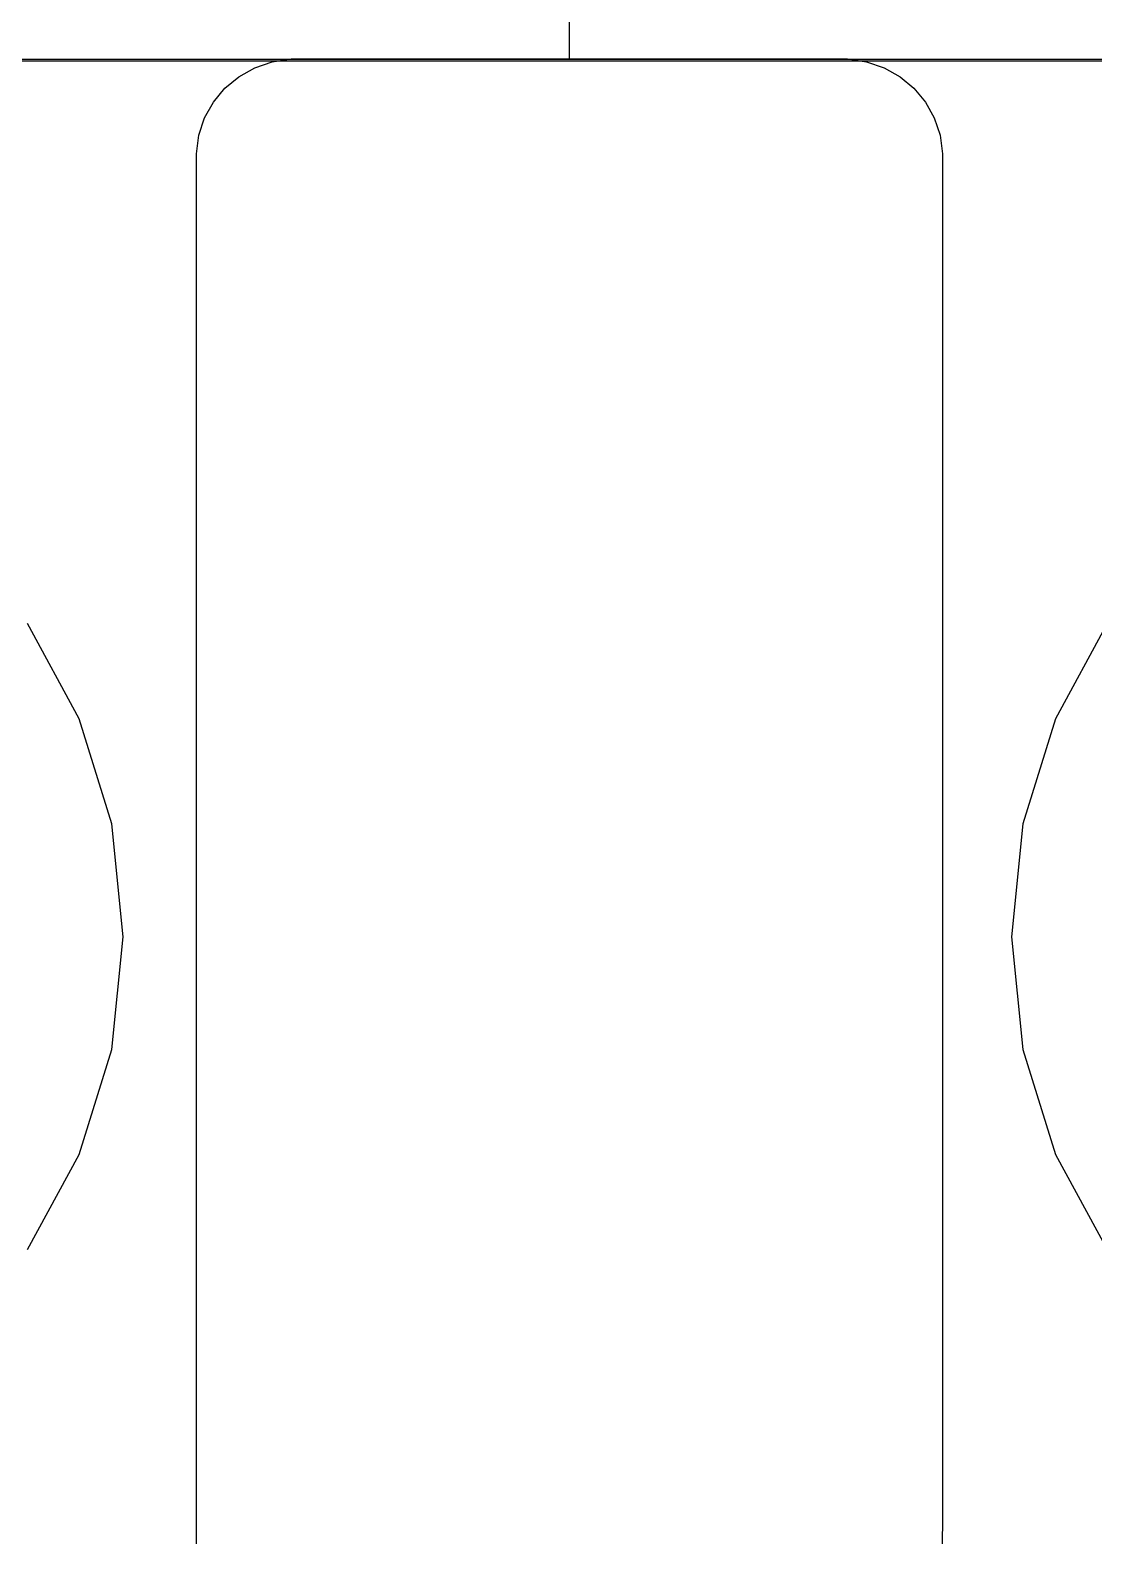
# Model space of a CAD drawing. Extents: x 1 to 47.7, y 0.2 to 35.
# Drawn here: x 34.3099 to 34.6276, y 11.4923 to 11.944 of the extents above; entities that cross this region are included whole.
import ezdxf

# ---------------------------------------------------------------- set-up
doc = ezdxf.new("R2010")
doc.units = 0
doc.header["$MEASUREMENT"] = 0
for name, color, linetype in [('5_1___24__TARGET_LEDS___12', 7, 'CONTINUOUS'), ('6_1__EMPTY_IO_BOARD_POSITI', 7, 'CONTINUOUS'), ('6_2___8__INDEPENDENT_INPUT', 7, 'CONTINUOUS'), ('6_3___8__OPTOISO_INDEPENDE', 7, 'CONTINUOUS'), ('6_4___24__OPTOISO_INDEPEND', 7, 'CONTINUOUS'), ('6_5___8__INDEPENDENT_INPUT', 7, 'CONTINUOUS'), ('6_6___8__INDEPENDENT_INPUT', 7, 'CONTINUOUS'), ('6_7___8__OPTOISO_INDEPENDE', 7, 'CONTINUOUS'), ('6_8___8__OPTOISO_INDEPENDE', 7, 'CONTINUOUS')]:
    doc.layers.add(name, color=color, linetype=linetype)

msp = doc.modelspace()

# ---------------------------------------------------------------- linework, layer by layer
at = {"layer": '5_1___24__TARGET_LEDS___12'}
for points in [[(34.47089, 12.0298), (34.47089, 11.93517)], [(36.19584, 11.93527), (36.08472, 11.93527), (35.96826, 11.93527), (35.8469, 11.93527), (35.72109, 11.93527), (35.59127, 11.93527), (35.45788, 11.93527), (35.32138, 11.93527), (35.1822, 11.93527), (35.0408, 11.93527), (34.7531, 11.93527), (34.46184, 11.93527), (34.17058, 11.93527)], [(34.3596, 11.49163), (34.35952, 11.49912), (34.35952, 11.53136), (34.35952, 11.58544), (34.35952, 11.65311), (34.35952, 11.7261), (34.35952, 11.79613), (34.35952, 11.85494), (34.35952, 11.89427), (34.35953, 11.90702), (34.36024, 11.91258), (34.36196, 11.91777), (34.36459, 11.92248), (34.36804, 11.92662), (34.37219, 11.93007), (34.37695, 11.93276), (34.3822, 11.93457), (34.38785, 11.9354), (34.39284, 11.93544), (34.407, 11.93544), (34.42931, 11.93544), (34.45653, 11.93544), (34.48538, 11.93544), (34.51259, 11.93544), (34.53491, 11.93544), (34.54907, 11.93544), (34.55405, 11.9354), (34.5597, 11.93457), (34.56496, 11.93276), (34.56971, 11.93007), (34.57386, 11.92662), (34.5773, 11.92248), (34.57993, 11.91777), (34.58165, 11.91258), (34.58236, 11.90702), (34.58237, 11.89427), (34.58237, 11.85494), (34.58237, 11.79613), (34.58237, 11.7261), (34.58237, 11.65311), (34.58237, 11.58544), (34.58237, 11.53136), (34.58237, 11.49912), (34.5823, 11.49161)], [(34.30911, 11.57964), (34.32454, 11.60803), (34.33429, 11.63939), (34.33769, 11.67308), (34.33429, 11.70678), (34.32454, 11.7382), (34.30911, 11.76664)], [(34.63158, 11.76664), (34.61615, 11.7382), (34.6064, 11.70678), (34.603, 11.67308), (34.6064, 11.63939), (34.61615, 11.60803), (34.63158, 11.57964)]]:
    msp.add_lwpolyline(points, dxfattribs=at)
at = {"layer": '6_1__EMPTY_IO_BOARD_POSITI'}
msp.add_lwpolyline([(34.11993, 11.93486), (34.52897, 11.93486), (34.93661, 11.93486), (35.13683, 11.93486), (35.33303, 11.93486), (35.52397, 11.93486), (35.70843, 11.93486), (35.79785, 11.93486), (35.88518, 11.93486), (35.97028, 11.93486), (36.05299, 11.93486), (36.13317, 11.93486)], dxfattribs=at)
at = {"layer": '6_2___8__INDEPENDENT_INPUT'}
for points in [[(34.3484, 12.08491), (34.47091, 12.08491), (34.47091, 11.93527)], [(36.19584, 11.93527), (36.08472, 11.93527), (35.96826, 11.93527), (35.8469, 11.93527), (35.72109, 11.93527), (35.59127, 11.93527), (35.45788, 11.93527), (35.32138, 11.93527), (35.1822, 11.93527), (35.0408, 11.93527), (34.7531, 11.93527), (34.46184, 11.93527), (34.17058, 11.93527)], [(34.3596, 11.49163), (34.35952, 11.49912), (34.35952, 11.53136), (34.35952, 11.58544), (34.35952, 11.65311), (34.35952, 11.7261), (34.35952, 11.79613), (34.35952, 11.85494), (34.35952, 11.89427), (34.35953, 11.90702), (34.36024, 11.91258), (34.36196, 11.91777), (34.36459, 11.92248), (34.36804, 11.92662), (34.37219, 11.93007), (34.37695, 11.93276), (34.3822, 11.93457), (34.38785, 11.9354), (34.39284, 11.93544), (34.407, 11.93544), (34.42931, 11.93544), (34.45653, 11.93544), (34.48538, 11.93544), (34.51259, 11.93544), (34.53491, 11.93544), (34.54907, 11.93544), (34.55405, 11.9354), (34.5597, 11.93457), (34.56496, 11.93276), (34.56971, 11.93007), (34.57386, 11.92662), (34.5773, 11.92248), (34.57993, 11.91777), (34.58165, 11.91258), (34.58236, 11.90702), (34.58237, 11.89427), (34.58237, 11.85494), (34.58237, 11.79613), (34.58237, 11.7261), (34.58237, 11.65311), (34.58237, 11.58544), (34.58237, 11.53136), (34.58237, 11.49912), (34.5823, 11.49161)], [(34.30911, 11.57964), (34.32454, 11.60803), (34.33429, 11.63939), (34.33769, 11.67308), (34.33429, 11.70678), (34.32454, 11.7382), (34.30911, 11.76664)], [(34.63158, 11.76664), (34.61615, 11.7382), (34.6064, 11.70678), (34.603, 11.67308), (34.6064, 11.63939), (34.61615, 11.60803), (34.63158, 11.57964)]]:
    msp.add_lwpolyline(points, dxfattribs=at)
at = {"layer": '6_3___8__OPTOISO_INDEPENDE'}
for points in [[(34.3484, 12.08491), (34.47091, 12.08491), (34.47091, 11.93527)], [(36.19584, 11.93527), (36.08472, 11.93527), (35.96826, 11.93527), (35.8469, 11.93527), (35.72109, 11.93527), (35.59127, 11.93527), (35.45788, 11.93527), (35.32138, 11.93527), (35.1822, 11.93527), (35.0408, 11.93527), (34.7531, 11.93527), (34.46184, 11.93527), (34.17058, 11.93527)], [(34.3596, 11.49163), (34.35952, 11.49912), (34.35952, 11.53136), (34.35952, 11.58544), (34.35952, 11.65311), (34.35952, 11.7261), (34.35952, 11.79613), (34.35952, 11.85494), (34.35952, 11.89427), (34.35953, 11.90702), (34.36024, 11.91258), (34.36196, 11.91777), (34.36459, 11.92248), (34.36804, 11.92662), (34.37219, 11.93007), (34.37695, 11.93276), (34.3822, 11.93457), (34.38785, 11.9354), (34.39284, 11.93544), (34.407, 11.93544), (34.42931, 11.93544), (34.45653, 11.93544), (34.48538, 11.93544), (34.51259, 11.93544), (34.53491, 11.93544), (34.54907, 11.93544), (34.55405, 11.9354), (34.5597, 11.93457), (34.56496, 11.93276), (34.56971, 11.93007), (34.57386, 11.92662), (34.5773, 11.92248), (34.57993, 11.91777), (34.58165, 11.91258), (34.58236, 11.90702), (34.58237, 11.89427), (34.58237, 11.85494), (34.58237, 11.79613), (34.58237, 11.7261), (34.58237, 11.65311), (34.58237, 11.58544), (34.58237, 11.53136), (34.58237, 11.49912), (34.5823, 11.49161)], [(34.30911, 11.57964), (34.32454, 11.60803), (34.33429, 11.63939), (34.33769, 11.67308), (34.33429, 11.70678), (34.32454, 11.7382), (34.30911, 11.76664)], [(34.63158, 11.76664), (34.61615, 11.7382), (34.6064, 11.70678), (34.603, 11.67308), (34.6064, 11.63939), (34.61615, 11.60803), (34.63158, 11.57964)]]:
    msp.add_lwpolyline(points, dxfattribs=at)
at = {"layer": '6_4___24__OPTOISO_INDEPEND'}
for points in [[(34.47089, 12.02994), (34.47089, 11.93527)], [(36.19584, 11.93527), (36.08472, 11.93527), (35.96826, 11.93527), (35.8469, 11.93527), (35.72109, 11.93527), (35.59127, 11.93527), (35.45788, 11.93527), (35.32138, 11.93527), (35.1822, 11.93527), (35.0408, 11.93527), (34.7531, 11.93527), (34.46184, 11.93527), (34.17058, 11.93527)], [(34.3596, 11.49163), (34.35952, 11.49912), (34.35952, 11.53136), (34.35952, 11.58544), (34.35952, 11.65311), (34.35952, 11.7261), (34.35952, 11.79613), (34.35952, 11.85494), (34.35952, 11.89427), (34.35953, 11.90702), (34.36024, 11.91258), (34.36196, 11.91777), (34.36459, 11.92248), (34.36804, 11.92662), (34.37219, 11.93007), (34.37695, 11.93276), (34.3822, 11.93457), (34.38785, 11.9354), (34.39284, 11.93544), (34.407, 11.93544), (34.42931, 11.93544), (34.45653, 11.93544), (34.48538, 11.93544), (34.51259, 11.93544), (34.53491, 11.93544), (34.54907, 11.93544), (34.55405, 11.9354), (34.5597, 11.93457), (34.56496, 11.93276), (34.56971, 11.93007), (34.57386, 11.92662), (34.5773, 11.92248), (34.57993, 11.91777), (34.58165, 11.91258), (34.58236, 11.90702), (34.58237, 11.89427), (34.58237, 11.85494), (34.58237, 11.79613), (34.58237, 11.7261), (34.58237, 11.65311), (34.58237, 11.58544), (34.58237, 11.53136), (34.58237, 11.49912), (34.5823, 11.49161)], [(34.30911, 11.57964), (34.32454, 11.60803), (34.33429, 11.63939), (34.33769, 11.67308), (34.33429, 11.70678), (34.32454, 11.7382), (34.30911, 11.76664)], [(34.63158, 11.76664), (34.61615, 11.7382), (34.6064, 11.70678), (34.603, 11.67308), (34.6064, 11.63939), (34.61615, 11.60803), (34.63158, 11.57964)]]:
    msp.add_lwpolyline(points, dxfattribs=at)
at = {"layer": '6_5___8__INDEPENDENT_INPUT'}
for points in [[(36.19584, 11.93527), (36.08472, 11.93527), (35.96826, 11.93527), (35.8469, 11.93527), (35.72109, 11.93527), (35.59127, 11.93527), (35.45788, 11.93527), (35.32138, 11.93527), (35.1822, 11.93527), (35.0408, 11.93527), (34.7531, 11.93527), (34.46184, 11.93527), (34.17058, 11.93527)], [(34.3596, 11.49163), (34.35952, 11.49912), (34.35952, 11.53136), (34.35952, 11.58544), (34.35952, 11.65311), (34.35952, 11.7261), (34.35952, 11.79613), (34.35952, 11.85494), (34.35952, 11.89427), (34.35953, 11.90702), (34.36024, 11.91258), (34.36196, 11.91777), (34.36459, 11.92248), (34.36804, 11.92662), (34.37219, 11.93007), (34.37695, 11.93276), (34.3822, 11.93457), (34.38785, 11.9354), (34.39284, 11.93544), (34.407, 11.93544), (34.42931, 11.93544), (34.45653, 11.93544), (34.48538, 11.93544), (34.51259, 11.93544), (34.53491, 11.93544), (34.54907, 11.93544), (34.55405, 11.9354), (34.5597, 11.93457), (34.56496, 11.93276), (34.56971, 11.93007), (34.57386, 11.92662), (34.5773, 11.92248), (34.57993, 11.91777), (34.58165, 11.91258), (34.58236, 11.90702), (34.58237, 11.89427), (34.58237, 11.85494), (34.58237, 11.79613), (34.58237, 11.7261), (34.58237, 11.65311), (34.58237, 11.58544), (34.58237, 11.53136), (34.58237, 11.49912), (34.5823, 11.49161)], [(34.30911, 11.57964), (34.32454, 11.60803), (34.33429, 11.63939), (34.33769, 11.67308), (34.33429, 11.70678), (34.32454, 11.7382), (34.30911, 11.76664)], [(34.63158, 11.76664), (34.61615, 11.7382), (34.6064, 11.70678), (34.603, 11.67308), (34.6064, 11.63939), (34.61615, 11.60803), (34.63158, 11.57964)]]:
    msp.add_lwpolyline(points, dxfattribs=at)
at = {"layer": '6_6___8__INDEPENDENT_INPUT'}
for points in [[(34.3484, 12.08491), (34.47091, 12.08491), (34.47091, 11.93527)], [(36.19584, 11.93527), (36.08472, 11.93527), (35.96826, 11.93527), (35.8469, 11.93527), (35.72109, 11.93527), (35.59127, 11.93527), (35.45788, 11.93527), (35.32138, 11.93527), (35.1822, 11.93527), (35.0408, 11.93527), (34.7531, 11.93527), (34.46184, 11.93527), (34.17058, 11.93527)], [(34.3596, 11.49163), (34.35952, 11.49912), (34.35952, 11.53136), (34.35952, 11.58544), (34.35952, 11.65311), (34.35952, 11.7261), (34.35952, 11.79613), (34.35952, 11.85494), (34.35952, 11.89427), (34.35953, 11.90702), (34.36024, 11.91258), (34.36196, 11.91777), (34.36459, 11.92248), (34.36804, 11.92662), (34.37219, 11.93007), (34.37695, 11.93276), (34.3822, 11.93457), (34.38785, 11.9354), (34.39284, 11.93544), (34.407, 11.93544), (34.42931, 11.93544), (34.45653, 11.93544), (34.48538, 11.93544), (34.51259, 11.93544), (34.53491, 11.93544), (34.54907, 11.93544), (34.55405, 11.9354), (34.5597, 11.93457), (34.56496, 11.93276), (34.56971, 11.93007), (34.57386, 11.92662), (34.5773, 11.92248), (34.57993, 11.91777), (34.58165, 11.91258), (34.58236, 11.90702), (34.58237, 11.89427), (34.58237, 11.85494), (34.58237, 11.79613), (34.58237, 11.7261), (34.58237, 11.65311), (34.58237, 11.58544), (34.58237, 11.53136), (34.58237, 11.49912), (34.5823, 11.49161)], [(34.30911, 11.57964), (34.32454, 11.60803), (34.33429, 11.63939), (34.33769, 11.67308), (34.33429, 11.70678), (34.32454, 11.7382), (34.30911, 11.76664)], [(34.63158, 11.76664), (34.61615, 11.7382), (34.6064, 11.70678), (34.603, 11.67308), (34.6064, 11.63939), (34.61615, 11.60803), (34.63158, 11.57964)]]:
    msp.add_lwpolyline(points, dxfattribs=at)
at = {"layer": '6_7___8__OPTOISO_INDEPENDE'}
for points in [[(34.3484, 12.08491), (34.47091, 12.08491), (34.47091, 11.93527)], [(36.19584, 11.93527), (36.08472, 11.93527), (35.96826, 11.93527), (35.8469, 11.93527), (35.72109, 11.93527), (35.59127, 11.93527), (35.45788, 11.93527), (35.32138, 11.93527), (35.1822, 11.93527), (35.0408, 11.93527), (34.7531, 11.93527), (34.46184, 11.93527), (34.17058, 11.93527)], [(34.3596, 11.49163), (34.35952, 11.49912), (34.35952, 11.53136), (34.35952, 11.58544), (34.35952, 11.65311), (34.35952, 11.7261), (34.35952, 11.79613), (34.35952, 11.85494), (34.35952, 11.89427), (34.35953, 11.90702), (34.36024, 11.91258), (34.36196, 11.91777), (34.36459, 11.92248), (34.36804, 11.92662), (34.37219, 11.93007), (34.37695, 11.93276), (34.3822, 11.93457), (34.38785, 11.9354), (34.39284, 11.93544), (34.407, 11.93544), (34.42931, 11.93544), (34.45653, 11.93544), (34.48538, 11.93544), (34.51259, 11.93544), (34.53491, 11.93544), (34.54907, 11.93544), (34.55405, 11.9354), (34.5597, 11.93457), (34.56496, 11.93276), (34.56971, 11.93007), (34.57386, 11.92662), (34.5773, 11.92248), (34.57993, 11.91777), (34.58165, 11.91258), (34.58236, 11.90702), (34.58237, 11.89427), (34.58237, 11.85494), (34.58237, 11.79613), (34.58237, 11.7261), (34.58237, 11.65311), (34.58237, 11.58544), (34.58237, 11.53136), (34.58237, 11.49912), (34.5823, 11.49161)], [(34.30911, 11.57964), (34.32454, 11.60803), (34.33429, 11.63939), (34.33769, 11.67308), (34.33429, 11.70678), (34.32454, 11.7382), (34.30911, 11.76664)], [(34.63158, 11.76664), (34.61615, 11.7382), (34.6064, 11.70678), (34.603, 11.67308), (34.6064, 11.63939), (34.61615, 11.60803), (34.63158, 11.57964)]]:
    msp.add_lwpolyline(points, dxfattribs=at)
at = {"layer": '6_8___8__OPTOISO_INDEPENDE'}
for points in [[(36.19584, 11.93527), (36.08472, 11.93527), (35.96826, 11.93527), (35.8469, 11.93527), (35.72109, 11.93527), (35.59127, 11.93527), (35.45788, 11.93527), (35.32138, 11.93527), (35.1822, 11.93527), (35.0408, 11.93527), (34.7531, 11.93527), (34.46184, 11.93527), (34.17058, 11.93527)], [(34.3596, 11.49163), (34.35952, 11.49912), (34.35952, 11.53136), (34.35952, 11.58544), (34.35952, 11.65311), (34.35952, 11.7261), (34.35952, 11.79613), (34.35952, 11.85494), (34.35952, 11.89427), (34.35953, 11.90702), (34.36024, 11.91258), (34.36196, 11.91777), (34.36459, 11.92248), (34.36804, 11.92662), (34.37219, 11.93007), (34.37695, 11.93276), (34.3822, 11.93457), (34.38785, 11.9354), (34.39284, 11.93544), (34.407, 11.93544), (34.42931, 11.93544), (34.45653, 11.93544), (34.48538, 11.93544), (34.51259, 11.93544), (34.53491, 11.93544), (34.54907, 11.93544), (34.55405, 11.9354), (34.5597, 11.93457), (34.56496, 11.93276), (34.56971, 11.93007), (34.57386, 11.92662), (34.5773, 11.92248), (34.57993, 11.91777), (34.58165, 11.91258), (34.58236, 11.90702), (34.58237, 11.89427), (34.58237, 11.85494), (34.58237, 11.79613), (34.58237, 11.7261), (34.58237, 11.65311), (34.58237, 11.58544), (34.58237, 11.53136), (34.58237, 11.49912), (34.5823, 11.49161)], [(34.30911, 11.57964), (34.32454, 11.60803), (34.33429, 11.63939), (34.33769, 11.67308), (34.33429, 11.70678), (34.32454, 11.7382), (34.30911, 11.76664)], [(34.63158, 11.76664), (34.61615, 11.7382), (34.6064, 11.70678), (34.603, 11.67308), (34.6064, 11.63939), (34.61615, 11.60803), (34.63158, 11.57964)]]:
    msp.add_lwpolyline(points, dxfattribs=at)

doc.saveas('drawing.dxf')
